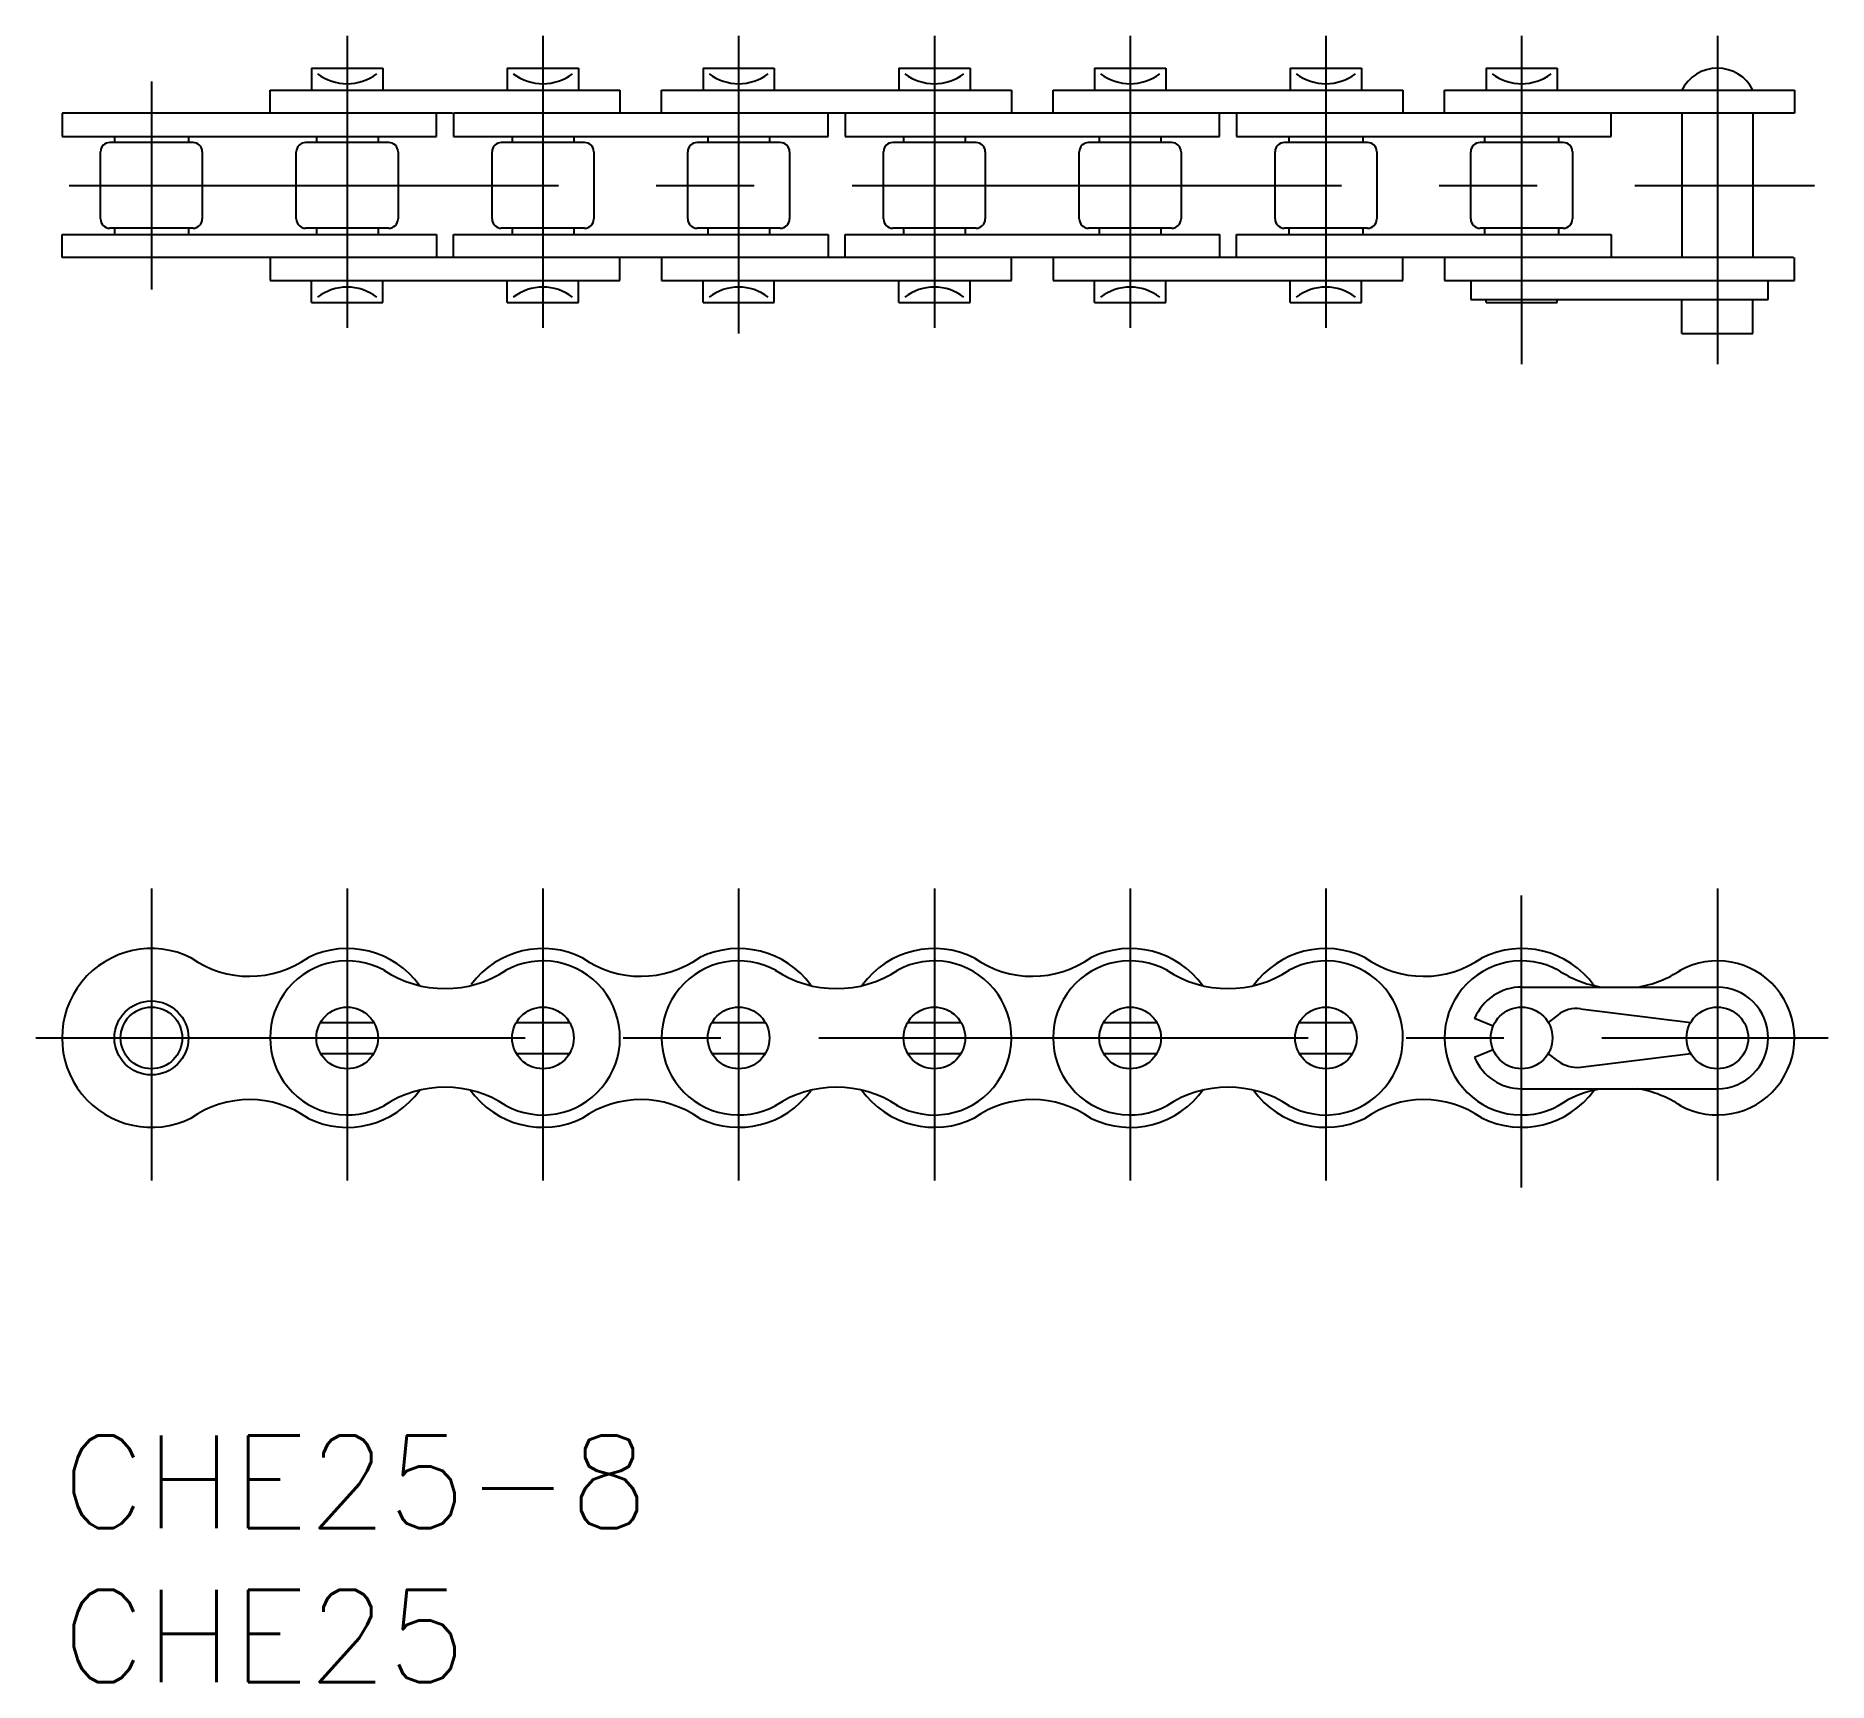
# Model space of a CAD drawing. Extents: x -0.9 to 57.3, y -8 to 45.4.
import ezdxf

# ---------------------------------------------------------------- set-up
doc = ezdxf.new("R2010")
doc.units = 0
doc.header["$LTSCALE"] = 0.5
doc.linetypes.add('CENTER', pattern=[50.8, 31.75, -6.35, 6.35, -6.35])
for name, color, linetype in [('MSM_CENTER', 1, 'CENTER'), ('MSM_CONTINUOUS', 7, 'CONTINUOUS'), ('MSM_PART_NUMBER', 7, 'CONTINUOUS')]:
    doc.layers.add(name, color=color, linetype=linetype)
doc.styles.get("Standard").update_dxf_attribs({"font": 'txt.shx', "height": 3, "bigfont": 'bigfont.shx'})

# ---------------------------------------------------------------- blocks, each defined once
blk = doc.blocks.new('*U2')
at = {"layer": 'MSM_PART_NUMBER'}
blk.add_text('CHE25-8', height=3, dxfattribs=at).set_placement((0, -3))
blk = doc.blocks.new('*U3')
at = {"layer": 'MSM_PART_NUMBER'}
blk.add_text('CHE25', height=3, dxfattribs=at).set_placement((0, -8))

msp = doc.modelspace()

# ---------------------------------------------------------------- linework, layer by layer
at = {"layer": 'MSM_CENTER'}
for p, q in [((9.25, 45.411), (9.25, 35.939)), ((15.6, 45.411), (15.6, 35.939)), ((21.95, 45.411), (21.95, 35.759)), ((28.3, 45.411), (28.3, 35.939)), ((34.65, 45.411), (34.65, 35.939)), ((41, 45.411), (41, 35.939)), ((47.35, 45.411), (47.35, 34.759)), ((53.7, 45.411), (53.7, 34.759)), ((2.9, 43.932), (2.9, 37.184)), ((0.227, 40.559), (56.85, 40.559)), ((2.9, 17.752), (2.9, 8.28)), ((9.25, 17.752), (9.25, 8.28)), ((15.6, 17.752), (15.6, 8.28)), ((21.95, 17.752), (21.95, 8.28)), ((28.3, 17.752), (28.3, 8.28)), ((34.65, 17.752), (34.65, 8.28)), ((41, 17.752), (41, 8.28)), ((47.35, 8.048), (47.35, 17.52)), ((53.7, 17.752), (53.7, 8.28)), ((-0.85, 12.9), (57.294, 12.9))]:
    msp.add_line(p, q, dxfattribs=at)
at = {"layer": 'MSM_CONTINUOUS'}
for p, q in [((8.095, 44.359), (10.405, 44.359)), ((8.095, 44.359), (8.095, 43.649)), ((10.405, 44.359), (10.405, 43.649)), ((14.445, 44.359), (16.755, 44.359)), ((14.445, 44.359), (14.445, 43.649)), ((16.755, 44.359), (16.755, 43.649)), ((20.795, 44.359), (23.105, 44.359)), ((20.795, 44.359), (20.795, 43.649)), ((23.105, 44.359), (23.105, 43.649)), ((27.145, 44.359), (29.455, 44.359)), ((27.145, 44.359), (27.145, 43.649)), ((29.455, 44.359), (29.455, 43.649)), ((33.495, 44.359), (35.805, 44.359)), ((33.495, 44.359), (33.495, 43.649)), ((35.805, 44.359), (35.805, 43.649)), ((39.845, 44.359), (42.155, 44.359)), ((39.845, 44.359), (39.845, 43.649)), ((42.155, 44.359), (42.155, 43.649)), ((46.195, 44.359), (48.505, 44.359)), ((46.195, 44.359), (46.195, 43.649)), ((48.505, 44.359), (48.505, 43.649)), ((6.75, 42.899), (6.75, 43.649)), ((6.75, 43.649), (18.097, 43.649)), ((18.1, 43.649), (18.1, 42.899)), ((19.45, 43.649), (30.8, 43.649)), ((19.45, 42.899), (19.45, 43.649)), ((30.8, 43.649), (30.8, 42.899)), ((32.15, 42.899), (32.15, 43.649)), ((32.15, 43.649), (43.5, 43.649)), ((43.5, 43.649), (43.5, 42.899)), ((44.85, 43.649), (56.2, 43.649)), ((44.85, 42.899), (44.85, 43.649)), ((56.2, 43.649), (56.2, 42.899)), ((12.669, 42.899), (0, 42.899)), ((0, 42.899), (0, 42.149)), ((12.15, 42.149), (12.15, 42.899)), ((56.2, 42.899), (12.7, 42.899)), ((12.7, 42.899), (12.7, 42.149)), ((24.85, 42.149), (24.85, 42.899)), ((25.4, 42.899), (25.4, 42.149)), ((37.55, 42.149), (37.55, 42.899)), ((38.1, 42.899), (38.1, 42.149)), ((50.25, 42.149), (50.25, 42.899)), ((52.545, 42.899), (52.545, 38.219)), ((54.855, 42.899), (54.855, 38.219)), ((0, 42.149), (12.15, 42.149)), ((4.25, 41.949), (1.55, 41.949)), ((1.7, 42.149), (1.7, 41.949)), ((4.1, 42.149), (4.1, 41.949)), ((10.6, 41.949), (7.9, 41.949)), ((8.25, 42.149), (8.25, 41.949)), ((10.25, 42.149), (10.25, 41.949)), ((12.7, 42.149), (24.85, 42.149)), ((16.95, 41.949), (14.25, 41.949)), ((14.6, 42.149), (14.6, 41.949)), ((16.6, 42.149), (16.6, 41.949)), ((23.3, 41.949), (20.6, 41.949)), ((20.95, 42.149), (20.95, 41.949)), ((22.95, 42.149), (22.95, 41.949)), ((25.4, 42.149), (37.55, 42.149)), ((29.65, 41.949), (26.95, 41.949)), ((27.3, 42.149), (27.3, 41.949)), ((29.3, 42.149), (29.3, 41.949)), ((36, 41.949), (33.3, 41.949)), ((33.65, 42.149), (33.65, 41.949)), ((35.65, 42.149), (35.65, 41.949)), ((38.1, 42.149), (50.25, 42.149)), ((42.35, 41.949), (39.65, 41.949)), ((39.8, 42.149), (39.8, 41.949)), ((42.2, 42.149), (42.2, 41.949)), ((48.7, 41.949), (46, 41.949)), ((46.15, 42.149), (46.15, 41.949)), ((48.55, 42.149), (48.55, 41.949)), ((1.25, 39.469), (1.25, 41.649)), ((4.55, 41.649), (4.55, 39.469)), ((7.6, 39.469), (7.6, 41.649)), ((10.9, 41.649), (10.9, 39.469)), ((13.95, 39.469), (13.95, 41.649)), ((17.25, 41.649), (17.25, 39.469)), ((20.3, 39.469), (20.3, 41.649)), ((23.6, 41.649), (23.6, 39.469)), ((26.65, 39.469), (26.65, 41.649)), ((29.95, 41.649), (29.95, 39.469)), ((33, 39.469), (33, 41.649)), ((36.3, 41.649), (36.3, 39.469)), ((39.35, 39.469), (39.35, 41.649)), ((42.65, 41.649), (42.65, 39.469)), ((45.7, 39.469), (45.7, 41.649)), ((49, 41.649), (49, 39.469)), ((0, 38.969), (12.15, 38.969)), ((0, 38.219), (0, 38.969)), ((4.25, 39.169), (1.55, 39.169)), ((1.7, 39.169), (1.7, 38.969)), ((4.1, 39.169), (4.1, 38.969)), ((10.6, 39.169), (7.9, 39.169)), ((8.25, 39.169), (8.25, 38.969)), ((10.25, 39.169), (10.25, 38.969)), ((12.15, 38.969), (12.15, 38.219)), ((12.7, 38.969), (24.85, 38.969)), ((12.7, 38.219), (12.7, 38.969)), ((16.95, 39.169), (14.25, 39.169)), ((14.6, 39.169), (14.6, 38.969)), ((16.6, 39.169), (16.6, 38.969)), ((23.3, 39.169), (20.6, 39.169)), ((20.95, 39.169), (20.95, 38.969)), ((22.95, 39.169), (22.95, 38.969)), ((24.85, 38.969), (24.85, 38.219)), ((25.4, 38.969), (37.563, 38.969)), ((25.4, 38.219), (25.4, 38.969)), ((29.65, 39.169), (26.95, 39.169)), ((27.3, 39.169), (27.3, 38.969)), ((29.3, 39.169), (29.3, 38.969)), ((36, 39.169), (33.3, 39.169)), ((33.65, 39.169), (33.65, 38.969)), ((35.65, 39.169), (35.65, 38.969)), ((37.55, 38.969), (37.55, 38.219)), ((38.1, 38.969), (50.25, 38.969)), ((38.1, 38.219), (38.1, 38.969)), ((42.35, 39.169), (39.65, 39.169)), ((39.8, 39.169), (39.8, 38.969)), ((41.137, 38.969), (41.137, 38.969)), ((42.2, 39.169), (42.2, 38.969)), ((48.7, 39.169), (46, 39.169)), ((46.15, 39.169), (46.15, 38.969)), ((48.55, 39.169), (48.55, 38.969)), ((50.25, 38.969), (50.25, 38.219)), ((56.166, 38.219), (0, 38.219)), ((6.75, 38.219), (6.75, 37.469)), ((18.1, 37.469), (18.1, 38.219)), ((19.45, 38.219), (19.45, 37.469)), ((30.8, 37.469), (30.8, 38.219)), ((32.15, 38.219), (32.15, 37.469)), ((43.5, 37.469), (43.5, 38.219)), ((44.85, 38.219), (44.85, 37.469)), ((56.2, 37.469), (56.2, 38.219)), ((6.75, 37.469), (18.1, 37.469)), ((8.095, 36.759), (8.095, 37.469)), ((10.405, 36.759), (10.405, 37.469)), ((14.445, 36.759), (14.445, 37.469)), ((16.755, 36.759), (16.755, 37.469)), ((19.45, 37.469), (30.8, 37.469)), ((20.795, 36.759), (20.795, 37.469)), ((23.105, 36.759), (23.105, 37.469)), ((27.145, 36.759), (27.145, 37.469)), ((29.455, 36.759), (29.455, 37.469)), ((32.15, 37.469), (43.5, 37.469)), ((33.495, 36.759), (33.495, 37.469)), ((35.805, 36.759), (35.805, 37.469)), ((39.845, 36.759), (39.845, 37.469)), ((42.155, 36.759), (42.155, 37.469)), ((44.85, 37.469), (56.2, 37.469)), ((45.7, 37.469), (45.7, 36.859)), ((55.35, 36.859), (55.35, 37.469)), ((8.095, 36.759), (10.405, 36.759)), ((14.445, 36.759), (16.755, 36.759)), ((20.795, 36.759), (23.105, 36.759)), ((27.145, 36.759), (29.455, 36.759)), ((33.495, 36.759), (35.805, 36.759)), ((39.845, 36.759), (42.155, 36.759)), ((45.7, 36.859), (55.35, 36.859)), ((46.195, 36.759), (46.195, 36.859)), ((46.195, 36.759), (48.505, 36.759)), ((48.505, 36.759), (48.505, 36.859)), ((52.545, 35.759), (52.545, 36.859)), ((54.855, 35.759), (54.855, 36.859)), ((52.545, 35.759), (54.855, 35.759)), ((47.35, 14.55), (53.7, 14.55)), ((8.384, 13.4), (10.116, 13.4)), ((14.734, 13.4), (16.466, 13.4)), ((21.084, 13.4), (22.816, 13.4)), ((27.434, 13.4), (29.166, 13.4)), ((33.784, 13.4), (35.516, 13.4)), ((40.134, 13.4), (41.866, 13.4)), ((46.426, 13.283), (45.826, 13.531)), ((48.523, 13.641), (48.216, 13.4)), ((49.265, 13.848), (52.834, 13.4)), ((8.384, 12.4), (10.116, 12.4)), ((14.734, 12.4), (16.466, 12.4)), ((21.084, 12.4), (22.816, 12.4)), ((27.434, 12.4), (29.166, 12.4)), ((33.784, 12.4), (35.516, 12.4)), ((40.134, 12.4), (41.866, 12.4)), ((46.426, 12.517), (45.826, 12.269)), ((48.523, 12.159), (48.216, 12.4)), ((49.265, 11.952), (52.834, 12.4)), ((47.35, 11.25), (53.7, 11.25))]:
    msp.add_line(p, q, dxfattribs=at)
for centre, radius in [((2.9, 12.9), 1.2), ((2.9, 12.9), 1), ((9.25, 12.9), 1), ((15.6, 12.9), 1), ((21.95, 12.9), 1), ((28.3, 12.9), 1), ((34.65, 12.9), 1), ((41, 12.9), 1), ((47.35, 12.9), 1), ((53.7, 12.9), 1)]:
    msp.add_circle(centre, radius, dxfattribs=at)
for centre, radius, start, end in [((53.7, 43.064), 1.295, 26.8443, 153.15571), ((9.25, 45.443), 1.584, 232.696, 307.304), ((15.6, 45.443), 1.584, 232.696, 307.304), ((21.95, 45.443), 1.584, 232.696, 307.304), ((28.3, 45.443), 1.584, 232.696, 307.304), ((34.65, 45.443), 1.584, 232.696, 307.304), ((41, 45.443), 1.584, 232.696, 307.304), ((47.35, 45.443), 1.584, 232.696, 307.304), ((1.55, 41.649), 0.3, 90, 180), ((4.25, 41.649), 0.3, 0, 90), ((7.9, 41.649), 0.3, 90, 180), ((10.6, 41.649), 0.3, 0, 90), ((14.25, 41.649), 0.3, 90, 180), ((16.95, 41.649), 0.3, 0, 90), ((20.6, 41.649), 0.3, 90, 180), ((23.3, 41.649), 0.3, 0, 90), ((26.95, 41.649), 0.3, 90, 180), ((29.65, 41.649), 0.3, 0, 90), ((33.3, 41.649), 0.3, 90, 180), ((36, 41.649), 0.3, 0, 90), ((39.65, 41.649), 0.3, 90, 180), ((42.35, 41.649), 0.3, 0, 90), ((46, 41.649), 0.3, 90, 180), ((48.7, 41.649), 0.3, 0, 90), ((1.55, 39.469), 0.3, 180, 270), ((4.25, 39.469), 0.3, 270, 0), ((7.9, 39.469), 0.3, 180, 270), ((10.6, 39.469), 0.3, 270, 0), ((14.25, 39.469), 0.3, 180, 270), ((16.95, 39.469), 0.3, 270, 0), ((20.6, 39.469), 0.3, 180, 270), ((23.3, 39.469), 0.3, 270, 0), ((26.95, 39.469), 0.3, 180, 270), ((29.65, 39.469), 0.3, 270, 0), ((33.3, 39.469), 0.3, 180, 270), ((36, 39.469), 0.3, 270, 0), ((39.65, 39.469), 0.3, 180, 270), ((42.35, 39.469), 0.3, 270, 0), ((46, 39.469), 0.3, 180, 270), ((48.7, 39.469), 0.3, 270, 0), ((9.25, 35.675), 1.584, 52.696, 127.304), ((15.6, 35.675), 1.584, 52.696, 127.304), ((21.95, 35.675), 1.584, 52.696, 127.304), ((28.3, 35.675), 1.584, 52.696, 127.304), ((34.65, 35.675), 1.584, 52.696, 127.304), ((41, 35.675), 1.584, 52.696, 127.304), ((2.9, 12.9), 2.9, 63.417, 296.583), ((9.25, 12.9), 2.9, 35.857, 115.748), ((15.6, 12.9), 2.9, 63.417, 143.298), ((21.95, 12.9), 2.9, 36.119, 115.748), ((28.3, 12.9), 2.9, 63.417, 143.731), ((34.65, 12.9), 2.9, 35.733, 115.748), ((41, 12.9), 2.9, 64.252, 144.182), ((47.35, 12.9), 2.9, 35.77447, 116.583), ((6.079, 18.189), 3.289, 234.841, 305.521), ((9.25, 12.9), 2.5, 60.89, 298.851), ((15.6, 12.9), 2.5, 240.534, 118.931), ((18.779, 18.189), 3.289, 234.841, 305.521), ((21.95, 12.9), 2.5, 60.89, 298.851), ((28.3, 12.9), 2.5, 240.534, 118.931), ((31.479, 18.189), 3.289, 234.841, 305.521), ((34.65, 12.9), 2.5, 60.89, 298.851), ((41, 12.9), 2.5, 240.534, 118.931), ((44.171, 18.189), 3.289, 234.479, 305.159), ((47.35, 12.9), 2.5, 61.149, 299.11), ((53.7, 12.9), 2.5, 241.069, 119.466), ((12.425, 18.093), 3.593, 236.407, 303.593), ((25.125, 18.093), 3.593, 236.407, 303.593), ((37.825, 18.093), 3.593, 236.407, 303.593), ((47.35, 12.9), 1.65, 90, 157.508), ((50.525, 18.093), 3.593, 236.407, 260.435), ((50.525, 18.093), 3.593, 279.565, 303.593), ((53.7, 12.9), 1.65, 270, 90), ((49.141, 12.856), 1, 82.875, 128.212), ((47.35, 12.9), 1.65, 202.492, 270), ((49.141, 12.944), 1, 231.788, 277.125), ((9.25, 12.9), 2.9, 244.252, 324.182), ((12.425, 7.707), 3.593, 56.407, 123.593), ((15.6, 12.9), 2.9, 215.144, 296.583), ((21.95, 12.9), 2.9, 244.252, 323.818), ((25.125, 7.707), 3.593, 56.407, 123.593), ((28.3, 12.9), 2.9, 215.117, 296.583), ((34.65, 12.9), 2.9, 244.252, 325.088), ((37.825, 7.707), 3.593, 56.407, 123.593), ((41, 12.9), 2.9, 215.857, 295.748), ((47.35, 12.9), 2.9, 243.417, 324.22553), ((50.525, 7.707), 3.593, 100.228, 123.593), ((50.525, 7.707), 3.593, 56.407, 80.435), ((6.079, 7.611), 3.289, 54.479, 125.159), ((18.779, 7.611), 3.289, 54.479, 125.159), ((31.479, 7.611), 3.289, 54.479, 125.159), ((44.171, 7.611), 3.289, 54.841, 125.521)]:
    msp.add_arc(centre, radius, start, end, dxfattribs=at)

# ---------------------------------------------------------------- block references
for name in ['*U2', '*U3']:
    msp.add_blockref(name, (0, 0), dxfattribs=at)

doc.saveas('drawing.dxf')
